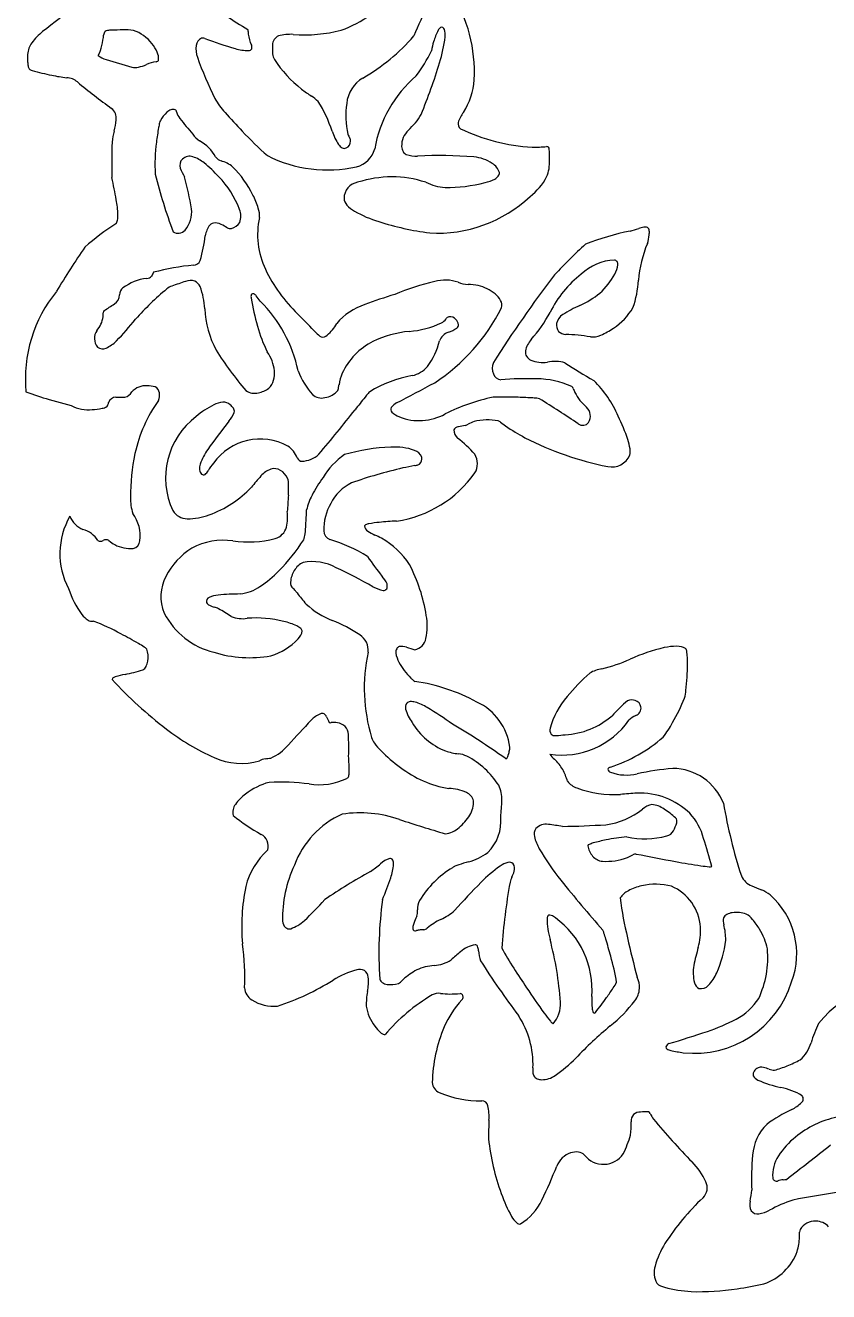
# Model space of a CAD drawing. Extents: x 0 to 13.2, y 0 to 14.7.
# Drawn here: x 0.51 to 5.33, y 0.25 to 7.85 of the extents above; entities that cross this region are included whole.
import ezdxf

# ---------------------------------------------------------------- set-up
doc = ezdxf.new("R2010")
doc.units = 0
doc.layers.add('WHITE', color=7, linetype='CONTINUOUS')

msp = doc.modelspace()

# ---------------------------------------------------------------- linework, layer by layer
at = {"layer": 'WHITE', "linetype": 'CONTINUOUS'}
for p, q in [((1.845688, 7.815747), (1.845889, 7.799125)), ((0.993003, 7.647496), (1.14787, 7.601939)), ((1.718281, 6.637711), (1.693903, 6.652092)), ((2.386761, 5.671573), (2.389756, 5.694046)), ((0.651611, 5.60653), (0.784199, 5.569934)), ((3.358723, 5.469422), (3.389046, 5.447905)), ((2.541938, 4.848525), (2.549581, 4.854944)), ((1.031647, 3.933048), (1.028467, 3.925309)), ((2.859866, 2.520439), (2.85986, 2.543462)), ((2.898899, 2.423127), (2.876179, 2.422525)), ((2.75805, 2.109211), (2.776157, 2.126248)), ((3.674365, 1.859175), (3.668737, 1.862191)), ((3.553192, 1.595139), (3.552392, 1.570218)), ((5.151052, 0.579043), (5.151954, 0.60843))]:
    msp.add_line(p, q, dxfattribs=at)
for centre, radius, start, end in [((2.78592, 9.447174), 1.873951, -129.569663, -120.204292), ((2.296281, 7.570095), 0.905923, -2.825184, 32.017587), ((11.931995, -6.752622), 18.448479, 127.072079, 127.848273), ((2.087084, 8.645546), 0.881446, -69.001014, -55.859637), ((5.25807, 6.789039), 2.617818, 153.011046, 157.558405), ((3.017971, 7.808235), 0.03669, 122.63234, 157.133388), ((3.004466, 7.821532), 0.018688, 19.583239, 109.636274), ((0.862598, 7.510581), 0.393974, 129.403037, 143.105131), ((0.629719, 7.818507), 0.349105, -24.937845, -4.003001), ((1.011578, 7.792619), 0.03364, 137.987394, 177.415263), ((1.005947, 7.789392), 0.032212, 98.694256, 126.950962), ((1.027552, 7.658755), 0.164622, 90.045508, 99.254146), ((1.121434, 4.104304), 3.720261, 90.441975, 91.448059), ((1.105761, 7.378641), 0.446004, 83.374518, 91.673414), ((1.082587, 7.600703), 0.233226, 37.533882, 71.336667), ((1.594561, 7.721363), 0.062537, 119.136804, 170.126274), ((1.566368, 7.724479), 0.051556, 68.861889, 92.507819), ((2.89961, 11.472513), 3.926564, -109.560943, -106.761198), ((1.818959, 7.816283), 0.026734, -1.149335, 25.129157), ((2.031597, 7.816378), 0.186508, -174.692338, -153.875593), ((2.046916, 7.736387), 0.055512, 111.088159, 181.465339), ((2.100095, 7.527742), 0.270517, 86.812839, 105.689037), ((2.183284, 8.689525), 0.894284, -94.370427, -75.780596), ((1.921092, 8.588183), 1.217105, -59.830741, -41.082523), ((3.282931, 7.646039), 0.342851, 161.674223, 171.192268), ((3.387881, 7.625992), 0.448999, 154.046536, 163.45698), ((2.142703, 7.892446), 0.890268, -17.310172, -7.08794), ((2.918665, 7.79564), 0.108292, -6.919718, 17.273592), ((1.188923, 7.656668), 0.666868, 178.191761, 181.998005), ((0.649433, 7.670941), 0.127226, 143.228113, 176.950151), ((1.086177, 7.596148), 0.233226, 23.848692, 38.958827), ((1.217162, 7.651773), 0.090959, -3.332743, 25.162133), ((1.703667, 7.713763), 0.171698, 173.873905, 198.145606), ((1.846837, 7.968071), 0.267419, -107.313229, -89.861808), ((1.846948, 7.725298), 0.024651, -88.759167, -37.910015), ((1.839434, 7.719788), 0.028633, -19.665446, 30.348259), ((2.339806, 7.707674), 0.349451, 175.52035, 184.426115), ((2.06523, 7.686125), 0.074031, -175.802118, -148.326266), ((1.95678, 8.195978), 1.105574, -35.817741, -26.73985), ((0.731023, 7.641417), 0.208716, -177.803373, -171.000215), ((0.581237, 7.616731), 0.05692, -171.957306, -152.618341), ((1.011709, 7.741949), 0.096287, -132.810356, -101.20235), ((1.168593, 7.681187), 0.081912, -104.654811, -77.087991), ((1.139943, 7.832007), 0.235392, -78.493993, -66.127714), ((1.325583, 7.4181), 0.218246, 98.669844, 114.463199), ((1.294342, 7.647408), 0.013657, -96.968535, -3.875217), ((3.735567, 8.442008), 2.330099, -160.397878, -153.802137), ((2.64716, 8.074753), 0.773756, -146.461246, -128.511153), ((-0.180257, 8.581365), 3.31317, -22.422174, -16.731398), ((0.562437, 7.632133), 0.052312, -127.358941, -104.340179), ((0.910038, 8.803419), 1.274051, -106.439378, -100.982459), ((0.859238, 8.428205), 0.896292, -102.364118, -96.575428), ((0.751785, 7.431112), 0.106805, 49.43889, 87.414588), ((2.634847, 7.364158), 0.199831, 120.723196, 174.361147), ((3.329379, 6.988367), 0.735508, 130.339622, 170.450419), ((2.763825, 7.561129), 0.438732, -31.872065, -4.665553), ((3.409253, 10.636821), 4.057185, -129.63428, -125.970092), ((2.81322, 8.322821), 1.071546, -127.199726, -123.339067), ((2.083792, 7.670841), 0.508921, -149.603028, -137.855797), ((2.084466, 7.210178), 0.258524, 45.594782, 57.253893), ((1.593161, 6.974173), 0.792995, 17.875484, 32.040371), ((2.889607, 7.30978), 0.459622, 170.7333, 194.019294), ((0.978869, 7.295411), 0.074741, -8.005081, 50.695482), ((1.491727, 7.183615), 0.199264, 132.334296, 150.422007), ((1.408654, 7.273972), 0.076526, 110.48246, 131.915847), ((1.394261, 7.311763), 0.036088, 69.084384, 110.071676), ((1.404223, 7.334175), 0.01167, -8.523096, 75.500291), ((1.505308, 7.354658), 0.092258, -166.068193, -138.825798), ((3.814469, 9.159427), 2.791578, -139.037217, -135.90629), ((2.708595, 7.398928), 0.191909, -43.198542, -25.064232), ((3.303285, 7.202708), 0.20956, 142.779308, 161.553228), ((0.628595, 7.324063), 0.426081, -14.489157, -5.259995), ((2.789457, 6.974703), 1.504991, 169.91639, 173.272995), ((1.85078, 7.14092), 0.551712, 166.760898, 169.843775), ((1.388081, 7.251611), 0.07598, 156.446805, 168.106488), ((3.476193, 8.859122), 2.571537, -142.507019, -139.783421), ((2.893813, 7.128406), 0.128625, 133.34421, 181.132663), ((-1.123053, 10.965703), 5.426734, -43.620027, -42.958423), ((3.142506, 7.261698), 0.038712, 169.101193, 230.53428), ((3.615729, 8.274321), 1.155274, -115.525884, -93.362887), ((8.041342, 7.010364), 7.014294, 178.845902, 180.58931), ((1.553005, 7.084924), 0.52876, 165.483848, 172.751168), ((2.293783, 7.016028), 1.008032, 172.305384, 183.280427), ((1.696486, 7.345974), 0.235613, -141.323974, -127.249385), ((1.439178, 6.948223), 0.239456, 28.428588, 61.381382), ((3.613154, 8.921243), 2.48145, -136.621697, -131.755427), ((2.75046, 7.363451), 0.428197, -160.083036, -147.97591), ((2.417656, 7.155068), 0.041325, -68.706321, 2.64229), ((2.511319, 7.215688), 0.069809, -165.693209, -145.540869), ((2.427115, 7.158705), 0.031869, -3.115252, 33.272514), ((2.320906, 7.782453), 0.798283, -116.828306, -77.43076), ((2.44107, 7.17201), 0.064395, -146.415491, -119.85612), ((2.42045, 7.139123), 0.025653, -116.478352, -61.569729), ((2.45708, 7.151134), 0.152526, -75.748732, -15.494219), ((2.846166, 7.131412), 0.081143, -176.079261, -153.140431), ((2.811177, 7.116046), 0.043038, -150.343369, -114.747423), ((2.851843, 7.249318), 0.182074, -108.802141, -86.993458), ((2.986598, 4.232123), 2.838136, 85.708917, 92.528447), ((3.558722, 8.024508), 0.903536, -90.682388, -85.143492), ((3.636261, 7.109404), 0.014849, -2.8895, 94.038597), ((2.732207, 7.0622), 0.920059, -1.234709, 2.89422), ((1.483502, 7.012247), 0.048744, 130.178127, 200.899369), ((1.905253, 7.188031), 0.505642, -157.540253, -150.983235), ((1.493492, 7.006688), 0.059574, 70.729179, 134.072896), ((1.447141, 6.860664), 0.21276, 51.006832, 71.92463), ((1.097335, 6.428171), 0.769011, 42.081015, 51.026208), ((1.700193, 7.096842), 0.061175, -145.530396, -106.800706), ((1.637266, 6.865401), 0.1787, 50.05602, 75.333583), ((1.315108, 6.559135), 0.622384, 26.190883, 45.415337), ((3.174708, 6.82049), 0.243025, 56.668157, 84.273353), ((3.262094, 6.941493), 0.094136, 17.166924, 60.641025), ((3.432221, 7.028659), 0.220258, -22.904745, 3.569986), ((-6.014551, 5.448956), 7.197725, 10.86214, 11.941195), ((4.845571, 7.870338), 3.673185, -165.624006, -159.986734), ((-0.409717, 6.424674), 1.943138, 9.659236, 15.463478), ((1.26312, 6.547701), 0.566301, 20.625584, 44.346952), ((2.70654, 6.28116), 0.661294, 72.039782, 108.049901), ((3.221552, 7.119745), 0.215783, -78.082072, -61.742426), ((3.287758, 6.995945), 0.075393, -61.517883, -40.386416), ((3.321981, 6.966411), 0.030191, -39.776964, 5.448618), ((3.323522, 7.105156), 0.351289, -52.77307, -27.502571), ((2.518696, 6.812467), 0.098925, 99.927893, 179.399815), ((3.050168, 7.199572), 0.321308, -115.77433, -94.275311), ((3.038109, 7.773969), 0.89489, -90.761561, -75.239115), ((0.441997, 6.693263), 0.622394, 2.090289, 10.374285), ((1.434995, 6.609714), 0.492539, 17.037612, 27.06663), ((2.486801, 6.819369), 0.06728, -174.998173, -137.217449), ((2.584189, 6.908431), 0.199251, -137.442253, -120.591832), ((2.979977, 7.416033), 0.811175, -93.276718, -46.724539), ((0.904367, 6.712003), 0.159658, -10.904113, 1.421856), ((1.339453, 6.732672), 0.167395, -40.772472, 6.18603), ((1.693764, 6.706139), 0.107503, -19.982586, 22.446839), ((2.388368, 6.596642), 0.486847, 167.880145, 205.38747), ((1.779811, 6.711311), 0.133145, -5.366205, 18.712714), ((2.842499, 7.372346), 0.730184, -119.513785, -107.094993), ((1.858997, 5.403821), 1.494545, 122.745961, 131.616622), ((1.022008, 6.688398), 0.039687, -43.961702, -9.568912), ((1.424408, 6.6596), 0.055338, -123.088809, -40.919807), ((1.722, 6.569863), 0.135383, 142.039708, 171.69199), ((1.646256, 6.622419), 0.04364, 89.942592, 135.257131), ((1.640798, 6.559211), 0.10699, 60.241338, 87.0528), ((1.739255, 6.67203), 0.04022, -121.430557, -81.40228), ((1.716692, 6.721964), 0.094144, -72.330114, -33.939993), ((3.168972, 8.379866), 1.78923, -107.603555, -97.558754), ((4.465023, 5.016001), 1.634845, 101.618033, 111.413767), ((3.813918, 7.735365), 1.163424, -73.939214, -71.277235), ((4.245851, 6.448065), 0.194446, 98.472713, 107.504656), ((4.224438, 6.600644), 0.040398, 68.04799, 100.319045), ((4.2267, 6.61767), 0.024141, 3.04711, 57.866727), ((4.144701, 6.61044), 0.106446, -8.555102, 4.587372), ((0.649097, 6.706455), 0.946206, -16.282544, -7.104728), ((5.917591, 4.280399), 3.049093, 132.233306, 137.125118), ((4.915478, 6.26158), 0.732455, 157.405263, 175.278455), ((4.06218, 6.606695), 0.188172, -19.786171, -3.683706), ((4.311936, 4.120337), 4.199475, 145.131573, 149.438173), ((1.626615, 5.095623), 1.321064, 94.762094, 105.292105), ((1.514538, 6.458109), 0.046045, -87.007287, -21.594624), ((2.803535, 6.801079), 0.949594, -154.208464, -134.197356), ((4.055518, 6.133273), 0.310559, 92.546672, 133.332952), ((4.038562, 6.419715), 0.024019, -10.630528, 82.446016), ((3.905051, 6.436872), 0.158594, -29.492798, -7.823503), ((1.273427, 6.037093), 0.298872, 97.242218, 126.903334), ((1.23563, 6.373635), 0.040054, -89.827328, -40.613777), ((1.456503, 6.258411), 0.210299, 147.980441, 154.917528), ((2.17798, 4.075811), 2.348537, 107.555787, 109.663158), ((1.499405, 6.238296), 0.082263, 72.502491, 111.257034), ((1.496159, 6.256035), 0.066854, 24.655315, 65.258752), ((3.389568, 4.581823), 1.784349, 103.800678, 111.901516), ((3.026316, 6.089141), 0.233991, 70.618953, 105.465464), ((3.167182, 6.464476), 0.167028, -112.239156, -91.077875), ((9.251146, 2.0853), 7.016665, 142.518263, 147.769396), ((4.264657, 5.825275), 0.680691, 128.340538, 153.44466), ((3.670172, 6.556511), 0.422093, -47.61514, -27.931792), ((3.620466, 6.348997), 0.565693, -19.838209, -2.748509), ((1.340615, 5.729842), 0.831975, 140.803574, 185.319255), ((1.01113, 6.234153), 0.062271, -59.538741, 0.693524), ((1.124977, 6.23487), 0.05158, 126.959269, 179.958781), ((2.541091, 4.865389), 1.837453, 130.135154, 138.282915), ((1.419291, 6.193945), 0.098642, 108.666028, 129.398784), ((1.11977, 6.120351), 0.46675, 3.77696, 20.514953), ((1.909798, 6.224196), 0.047895, 165.463754, 192.490107), ((1.874284, 6.225963), 0.014927, 70.741202, 136.610126), ((1.86239, 6.203926), 0.03985, 37.948739, 65.038915), ((3.834839, 2.682369), 3.724535, 107.35272, 110.277098), ((3.157395, 5.954215), 0.343327, 78.698631, 88.89099), ((3.152004, 6.022199), 0.27834, 51.39877, 74.865121), ((3.241603, 6.134062), 0.135018, 29.62412, 51.496916), ((3.593827, 6.698538), 0.579801, -65.454583, -51.506785), ((-8.603987, 20.761741), 17.483472, -56.75255, -56.512137), ((3.236872, 6.440841), 1.392464, -170.617606, -163.569903), ((0.626934, 5.278776), 1.583299, 35.434876, 36.855312), ((1.337749, 5.611014), 0.823749, 11.688032, 45.319936), ((2.655394, 5.829343), 0.364177, 107.800892, 140.06031), ((2.315497, 6.688612), 1.176445, -56.575436, -26.844887), ((3.305509, 6.171026), 0.061196, -12.907168, 29.115156), ((4.213545, 5.341479), 0.912064, 114.54377, 121.908302), ((3.83174, 6.347458), 0.373109, -56.820991, -30.690932), ((0.812787, 6.12677), 0.164127, -40.861596, -8.213185), ((0.656774, 6.125443), 0.319225, -3.973168, 0.196244), ((0.993607, 6.127378), 0.01763, 133.678182, 182.737604), ((-0.065659, 7.063681), 1.573984, -44.625099, -38.30141), ((2.147111, 6.170061), 0.561926, -178.065997, -151.564266), ((-7.842637, -3.731032), 14.026122, 44.049795, 44.616197), ((2.958518, 6.144431), 0.091055, -59.706948, -36.472513), ((3.052934, 6.078506), 0.024257, 100.174748, 150.895801), ((3.057161, 6.060825), 0.04242, 37.749349, 101.576616), ((3.043885, 6.04439), 0.063166, 10.073774, 42.168581), ((2.888874, 6.542306), 0.870906, -41.36877, -28.28754), ((3.771548, 6.04911), 0.077746, 121.036408, 169.509713), ((1.005369, 5.974725), 0.081738, 146.874392, 183.584954), ((2.634185, 6.235842), 0.756856, -165.550705, -152.986426), ((2.687581, 6.457895), 0.626516, -135.798217, -132.229895), ((2.155492, 6.181833), 0.250576, -49.226063, -28.274015), ((2.878866, 5.352973), 0.66568, 95.880907, 115.401167), ((2.760918, 6.60141), 0.588367, -85.150272, -65.549394), ((3.077206, 5.923204), 0.092256, 109.559999, 157.60066), ((2.941685, 6.280759), 0.290147, -68.861354, -57.754219), ((3.081773, 6.054716), 0.024316, -52.742626, 1.704147), ((3.758458, 6.052942), 0.064193, 170.745596, 216.809326), ((3.754878, 6.069915), 0.073207, -130.779294, -94.445829), ((3.800913, 6.368255), 0.407641, -67.134512, -54.793895), ((0.99006, 5.966196), 0.066357, 177.047185, 222.839441), ((0.899545, 6.112351), 0.218757, -64.560186, -44.872106), ((2.311505, 6.040731), 0.06489, -133.917435, -115.657571), ((2.291335, 6.02326), 0.041779, -100.937274, -48.283532), ((2.782261, 5.585237), 0.414615, 117.110096, 154.421627), ((2.578793, 6.056463), 0.424607, -36.430212, -13.358747), ((3.674651, 5.855974), 0.172448, 140.043423, 165.819933), ((3.710313, 4.863937), 1.133659, 80.509183, 88.034066), ((3.908556, 6.10317), 0.121619, -95.338224, -65.334754), ((0.972301, 5.958181), 0.048286, -129.785067, -63.938167), ((3.367941, 6.978758), 2.024709, -147.888531, -139.348173), ((1.752276, 5.749234), 0.252018, 6.656749, 34.527062), ((3.562398, 5.893489), 0.055144, 175.080332, 245.724964), ((1.881426, 5.760283), 0.122522, -44.681189, 8.526064), ((2.593321, 5.954299), 0.482321, -158.546385, -138.776841), ((2.789152, 5.920075), 0.175022, -76.900444, -41.407317), ((3.389078, 5.794025), 0.080656, 155.489637, 204.27929), ((3.608506, 5.995922), 0.167475, -114.247289, -79.306356), ((3.707923, 5.282383), 0.55321, 91.499359, 97.096112), ((3.695748, 5.710173), 0.125251, 67.170673, 91.052286), ((6.937981, 10.909133), 6.003457, -122.138416, -120.200536), ((2.676373, 5.655956), 0.289136, 158.005053, 172.430194), ((2.950988, 5.047529), 0.712628, 99.871231, 121.954691), ((-7.032639, 24.409013), 21.206095, -62.573558, -61.875972), ((3.364494, 5.776492), 0.051375, -162.285182, -94.521148), ((3.525089, 3.442871), 2.288337, 88.751481, 94.125963), ((3.569211, 5.199118), 0.531578, 65.955189, 89.381466), ((3.436085, 5.23428), 0.684651, 23.387254, 45.251806), ((1.335141, 7.902952), 2.395989, -110.087605, -106.575633), ((1.09382, 5.678919), 0.059442, -78.061567, -26.633755), ((1.229828, 5.57719), 0.111828, 85.084215, 137.823739), ((1.242109, 5.51855), 0.170077, 74.611416, 90.908884), ((1.264462, 5.639862), 0.048368, 6.734408, 61.902762), ((1.22762, 5.632093), 0.085933, -21.282118, 8.999268), ((1.883308, 5.734078), 0.090423, -124.701457, -75.035889), ((1.878674, 5.793479), 0.1494, -79.205076, -53.020229), ((2.286052, 5.69852), 0.083268, -131.807278, -76.559958), ((2.281331, 5.754418), 0.138986, -80.024889, -42.84466), ((2.358147, 5.673854), 0.028705, -29.073022, -4.557072), ((3.138666, 5.148021), 0.758002, 139.292475, 141.412564), ((2.619081, 5.597219), 0.071184, 129.469935, 140.614179), ((3.773985, 5.666816), 0.021327, 15.947135, 56.348906), ((4.113254, 5.786748), 0.338559, -160.309691, -155.831541), ((4.054855, 5.777036), 0.281704, -152.769317, -129.815172), ((0.886718, 5.76477), 0.220161, -117.752546, -84.159267), ((0.888959, 5.934739), 0.38951, -87.032739, -78.13255), ((0.951588, 5.651106), 0.099104, -79.844776, -62.927002), ((0.957762, 5.595167), 0.05059, -39.686772, -7.263152), ((1.051559, 5.574102), 0.046014, 90.557298, 161.410289), ((1.067793, 6.538137), 0.918174, -91.041004, -87.607825), ((2.01008, 5.097888), 0.863928, 144.391639, 167.739205), ((1.870478, 5.114734), 0.51492, 116.80736, 130.870418), ((1.706688, 5.436585), 0.153795, 95.370939, 116.421847), ((1.697169, 5.529782), 0.060121, 48.587991, 94.652491), ((1.662977, 5.485136), 0.116286, 36.738452, 50.504761), ((1.733756, 5.536833), 0.028657, -16.032626, 38.556295), ((13.787921, -3.315717), 14.360996, 141.517437, 141.904275), ((2.72246, 5.546393), 0.022264, 149.603848, 224.874024), ((2.785224, 5.498942), 0.100827, 119.817277, 144.385177), ((3.587567, 4.38917), 1.262001, 102.540003, 116.401009), ((3.353159, 2.397265), 3.224044, 88.219324, 90.703755), ((3.374232, 2.379367), 3.24135, 86.989962, 88.601482), ((3.504616, 4.877646), 0.739672, 84.419413, 86.913835), ((3.571551, 5.539967), 0.074014, 73.514853, 86.130063), ((-0.88482, -1.552566), 8.447643, 56.115333, 57.993562), ((3.82398, 5.507375), 0.073406, -32.030449, 46.536315), ((1.811219, 5.135699), 0.46134, 127.006005, 205.207293), ((4.256262, 3.453338), 3.236818, 141.328695, 145.083387), ((1.601058, 5.589791), 0.171413, -41.65175, -20.801161), ((-5.023638, 11.436211), 9.544947, -40.175037, -38.114851), ((2.801267, 5.629781), 0.13699, -133.665378, -111.248638), ((2.870552, 5.801707), 0.322346, -111.651375, -61.083565), ((3.259793, 5.286845), 0.196156, 107.907538, 118.893694), ((3.281459, 5.168331), 0.315987, 78.501046, 105.037081), ((3.318322, 5.418188), 0.065247, 51.742184, 66.392551), ((3.098773, 5.029539), 1.076877, 18.189753, 26.262963), ((3.14438, 5.423644), 0.065238, 178.909753, 228.727501), ((3.094929, 5.421084), 0.016228, 116.178602, 166.452775), ((3.125776, 5.366194), 0.079171, 104.142035, 118.688318), ((3.176335, 5.165614), 0.286026, 95.924421, 104.145977), ((3.12095, 5.529472), 0.083467, -71.950081, -58.136206), ((4.054102, 6.405021), 1.165491, -124.793637, -118.136113), ((3.852469, 5.500811), 0.048947, -124.230292, -82.75015), ((3.855383, 5.489377), 0.037265, -84.976423, -34.177847), ((1.9181, 5.025806), 0.34346, 61.252212, 144.733425), ((1.993331, 5.197413), 0.157697, 21.730454, 55.218221), ((2.724551, 4.966526), 0.354809, 70.537125, 93.923076), ((2.678024, 4.82456), 0.694088, 40.719543, 52.418016), ((4.371194, 7.068382), 1.900283, -117.135106, -101.230581), ((3.772313, 5.2532), 0.367182, 8.924505, 17.841941), ((2.463651, 5.016129), 1.324617, 168.44977, 179.871639), ((1.915396, 5.089566), 0.380795, 145.355712, 160.092446), ((2.166771, 5.26413), 0.028209, -162.820049, -89.081684), ((2.162207, 5.391881), 0.156037, -88.157552, -46.589334), ((2.686215, 4.89808), 0.460384, 124.831597, 148.439205), ((2.751501, 4.117792), 1.203801, 92.438821, 105.823256), ((2.821279, 5.235231), 0.06925, 20.854709, 71.918607), ((2.843049, 5.251344), 0.043784, -47.337467, 11.246342), ((3.114877, 5.221154), 0.105431, -31.707121, 32.211024), ((4.02644, 5.317757), 0.11607, -102.610562, -22.624451), ((4.051785, 5.294913), 0.08465, -14.928537, 10.378413), ((1.64337, 5.190876), 0.090566, 161.756846, 184.074134), ((1.592277, 5.188101), 0.039415, -174.673252, -132.12319), ((1.550649, 5.206617), 0.061002, -54.061801, -27.696595), ((1.830827, 5.05023), 0.259892, 138.005217, 150.485455), ((2.028972, 5.054708), 0.14222, 109.884406, 139.27015), ((2.001655, 5.121905), 0.069796, 57.298046, 107.557569), ((1.978359, 5.082776), 0.115319, 26.952811, 58.061795), ((3.396715, 2.472466), 2.793351, 102.901568, 109.501501), ((3.565646, 1.523638), 3.75624, 101.074126, 102.181828), ((2.798198, 5.441551), 0.23613, -78.777711, -74.034114), ((2.856574, 5.240384), 0.026677, -75.732661, -52.75467), ((1.577118, 5.170259), 0.01603, -134.708321, -54.38807), ((7.528704, 0.393044), 7.351803, 139.706235, 140.392522), ((1.964403, 5.096206), 0.123039, -1.032603, 18.400839), ((1.272812, 5.08135), 0.814709, -3.501534, 0.888825), ((3.110518, 4.565276), 0.998013, 144.90649, 152.150388), ((2.582096, 4.863844), 0.268941, 115.998519, 153.836331), ((2.631646, 5.57043), 0.701439, -81.486, -35.235567), ((1.442148, 5.014021), 0.303154, 179.040617, 197.7293), ((1.389003, 5.529484), 0.654431, -70.183461, -43.379867), ((7.823382, 4.621385), 5.752027, 175.910476, 176.891717), ((2.495133, 4.88262), 0.305733, 150.859053, 168.525645), ((-21.923962, 6.070774), 24.145804, -2.883971, -2.676033), ((2.607771, 4.825734), 0.309637, 149.597991, 181.429341), ((1.166639, 4.680889), 0.450781, 150.089455, 207.604019), ((0.91086, 4.961294), 0.145974, -157.600822, -112.809755), ((0.975409, 4.789681), 0.221603, -8.269777, 36.567035), ((1.480597, 4.993459), 0.102342, -147.99414, -90.673214), ((1.487561, 5.236119), 0.345092, -91.356084, -69.065789), ((1.748611, 4.901645), 0.332713, -10.516184, 5.455807), ((2.695699, 4.17322), 0.698727, 95.277054, 100.397848), ((2.875646, 2.287542), 2.592969, 93.098382, 95.40423), ((0.808456, 4.670575), 0.162743, 33.440402, 73.649455), ((1.976541, 4.870426), 0.10349, -73.20175, -16.565154), ((2.061001, 4.809587), 0.125841, -21.231476, -4.72055), ((1.249165, 4.907896), 0.943528, -6.613373, -3.158263), ((2.357972, 4.82102), 0.059816, -177.116652, -113.07578), ((2.584541, 4.852797), 0.042817, -174.273788, -121.363161), ((2.592549, 4.738404), 0.124209, 100.651237, 110.238627), ((2.7041, 5.026451), 0.253593, -124.009686, -112.851769), ((2.426693, 4.365272), 0.463423, 61.87352, 67.28843), ((0.95914, 4.780319), 0.024979, -126.569331, -51.582022), ((0.991329, 4.729506), 0.03541, 57.699788, 118.079959), ((1.146041, 4.918195), 0.208909, -130.541135, -118.853881), ((1.140741, 4.917208), 0.205529, -117.692722, -86.070797), ((1.146425, 4.759747), 0.048322, -79.989854, -2.301221), ((1.750442, 4.337849), 0.448815, 122.935361, 152.633211), ((1.696126, 4.354078), 0.407326, 82.000568, 117.757023), ((1.843406, 5.424802), 0.673484, -97.730719, -75.990104), ((1.231018, 5.371968), 1.125589, -44.835239, -32.691798), ((2.083557, 3.907112), 0.894794, 57.728808, 73.711289), ((2.369121, 4.313572), 0.536808, 34.219886, 59.054481), ((3.957678, 5.595664), 1.678814, -146.279663, -141.248366), ((1.519615, 5.077009), 0.71299, -56.239353, -44.37836), ((2.251846, 4.498573), 0.153334, 147.982776, 175.37418), ((2.222992, 4.522913), 0.116087, 114.90018, 150.619017), ((2.229453, 4.328551), 0.304725, 61.760261, 100.463094), ((0.743601, 1.207573), 3.761021, 60.544181, 64.316309), ((1.923396, 4.153958), 1.002186, 8.972157, 27.418907), ((1.580188, 4.423033), 0.258471, 152.05391, 202.446012), ((2.142021, 4.50561), 0.043338, 172.936643, 230.92728), ((2.515478, 4.422696), 0.180524, 25.703665, 42.569267), ((2.630588, 4.488693), 0.049115, -23.324654, 14.503079), ((1.330253, 4.663363), 0.594707, -161.231226, -144.221502), ((1.621024, 4.394227), 0.025938, 112.052894, 195.195152), ((1.680152, 4.265023), 0.168008, 95.111176, 114.198691), ((1.82612, 2.6205), 1.818996, 90.882264, 95.075869), ((1.763786, 4.705717), 0.268639, -82.659021, -55.526968), ((2.087974, 4.432591), 0.04759, 39.134169, 55.827412), ((1.797018, 4.19217), 0.425025, 36.599903, 39.518873), ((3.02623, 5.112508), 1.110553, -143.091615, -138.638964), ((2.689959, 4.661049), 0.203198, -118.470909, -99.982922), ((2.658215, 4.482713), 0.022062, -99.080048, -37.62032), ((1.62603, 4.40229), 0.033513, -153.67534, -112.003608), ((1.715376, 4.588812), 0.240272, -115.094372, -107.396486), ((1.582836, 4.158673), 0.209829, 66.073192, 73.183997), ((-6.22808, -8.761502), 15.305911, 58.613808, 58.943694), ((2.532352, 4.743688), 0.498617, -132.93775, -111.551277), ((0.959032, 4.401719), 0.140652, -142.27875, -121.992083), ((0.910003, 4.323589), 0.048413, -121.767595, -82.132931), ((0.519725, 3.196793), 1.149533, 60.727572, 69.801459), ((1.749806, 4.535619), 0.459908, -152.652603, -103.817037), ((1.811887, 4.467189), 0.176288, -112.896979, -80.894424), ((1.893563, 3.636244), 0.659076, 75.553127, 94.680244), ((1.95926, 3.862307), 0.423833, 65.231947, 76.529331), ((1.982076, 3.37046), 0.98077, 57.131764, 68.017972), ((2.548076, 4.247429), 0.370607, -11.648596, 9.759687), ((-0.303807, 1.542676), 2.996468, 60.164979, 62.456963), ((2.087082, 4.142559), 0.115818, 51.018441, 64.565561), ((2.08859, 4.227832), 0.080779, -46.551852, -6.417808), ((2.145776, 4.213642), 0.023656, 12.600315, 53.222405), ((2.453425, 4.100311), 0.111948, -5.573728, 57.028898), ((0.803151, 3.474092), 0.770323, 57.055022, 60.117024), ((1.191956, 4.068396), 0.060221, 41.891259, 59.98742), ((1.099897, 4.060835), 0.144985, -9.705375, 19.238292), ((1.859925, 4.444079), 0.395404, -72.139501, -44.04458), ((2.78433, 4.08623), 0.054518, 153.130542, 182.102718), ((2.758818, 4.097526), 0.026695, 107.507234, 150.008724), ((2.766741, 4.04007), 0.084435, 70.32591, 100.891153), ((2.92607, 4.466441), 0.370744, -110.675898, -102.618757), ((2.826876, 4.188326), 0.08563, -77.728186, -10.582002), ((4.596752, 3.020109), 1.126413, 103.166375, 114.134627), ((4.414664, 3.774288), 0.350627, 89.799435, 102.265208), ((4.416563, 4.009116), 0.115799, 63.258823, 90.332186), ((4.440263, 4.090107), 0.036189, 3.032799, 38.288197), ((1.13501, 4.053544), 0.109153, -26.905354, -9.040134), ((1.854746, 4.786221), 0.729533, -107.121671, -80.0185), ((3.551809, 3.873098), 1.010398, 167.636455, 197.009258), ((2.965501, 4.136011), 0.241275, -167.606836, -139.67786), ((3.726268, 4.956438), 0.996584, -76.028447, -65.712325), ((3.533839, 4.01056), 0.946076, -4.281802, 4.939558), ((1.23242, 3.369455), 0.600386, 102.109745, 107.858538), ((0.923648, 4.914561), 0.975367, -79.196734, -72.724696), ((1.185618, 4.027493), 0.052235, -58.003055, -26.544064), ((3.190588, 4.288649), 0.512491, -142.952698, -136.236623), ((4.616973, 3.132194), 1.102454, 131.012261, 141.206496), ((3.999335, 3.775957), 0.215833, 98.647414, 119.357961), ((2.878427, 5.629341), 2.515169, -137.351258, -127.287288), ((1.071031, 3.871215), 0.07331, 108.062257, 122.494657), ((2.966145, 4.074087), 0.20199, -136.155548, -130.247806), ((2.855626, 3.94164), 0.029518, -132.613512, -110.92316), ((2.679283, 2.793147), 1.133117, 61.669639, 81.586082), ((3.011712, 4.024005), 1.467972, -6.385061, -3.283509), ((4.127249, 3.50207), 0.489378, 139.035974, 164.499717), ((4.145458, 3.743282), 0.060148, 69.724004, 114.011243), ((3.345546, 4.267557), 1.205159, -29.882314, -22.069853), ((4.197103, 3.885627), 0.274604, -14.960952, -5.197291), ((2.826725, 3.759185), 0.039143, 141.689569, 196.289699), ((3.028772, 3.814218), 0.248546, -164.597811, -143.816797), ((2.820332, 3.757369), 0.035662, 94.822542, 132.999531), ((2.823471, 3.708348), 0.084779, 74.410482, 94.151385), ((2.74902, 3.474377), 0.33027, 59.015457, 72.877834), ((1.685197, 1.724172), 2.37842, 54.407015, 58.75034), ((3.069534, 3.475762), 0.347618, 7.197112, 64.897175), ((4.812513, 2.983227), 1.068848, 130.314749, 137.288815), ((4.154701, 3.75505), 0.046136, 8.127208, 75.436117), ((4.154888, 3.75385), 0.046136, -71.386644, 9.635134), ((7.408684, -1.237972), 7.147908, 136.512811, 138.123919), ((2.350378, 3.557788), 0.177565, 114.0632, 135.987615), ((2.288332, 3.693956), 0.027956, 18.261948, 111.742715), ((2.931917, 3.972113), 0.673282, -156.414018, -153.216823), ((2.338273, 3.67696), 0.011079, -131.95764, -66.524507), ((2.35731, 3.5417), 0.12595, 79.467698, 96.667544), ((2.372717, 3.592364), 0.07356, 2.616299, 84.057632), ((3.177782, 3.875204), 0.406671, -149.284121, -111.556966), ((1.079307, 0.245748), 3.950433, 54.284764, 59.74899), ((3.724406, 3.967278), 0.495271, -98.262867, -35.243499), ((3.722826, 4.056122), 0.46221, -87.143417, -48.822394), ((4.237334, 3.570618), 0.155078, 115.89261, 134.366229), ((3.843805, 3.96001), 0.620191, -37.812391, -28.180664), ((2.171654, 4.677933), 1.330124, -127.892958, -113.475898), ((0.807762, 3.511709), 1.64059, -1.601114, 2.935317), ((2.681771, 3.603261), 0.099546, -165.019557, -142.974721), ((3.700623, 3.622716), 0.046081, 167.292388, 211.65264), ((3.680548, 3.615215), 0.025397, -138.942915, -103.073995), ((3.689991, 3.659065), 0.07025, -102.486203, -86.659774), ((3.56921, 4.997489), 1.414079, -84.933736, -82.823707), ((3.745637, 4.247165), 0.889548, -72.193988, -48.611754), ((1.876185, 3.705346), 0.271589, -67.437335, -39.276789), ((2.910449, 3.766183), 0.380298, -144.124462, -135.387652), ((3.29331, 4.150817), 0.922992, -135.081874, -125.386913), ((3.161341, 3.907225), 0.431261, -107.959949, -97.459852), ((3.594343, 3.435523), 0.193609, 161.514156, 168.444076), ((3.337533, 3.520469), 0.076889, -17.841998, -0.861517), ((1.80304, 3.803532), 0.381394, -115.01241, -73.288449), ((2.002386, 3.24394), 0.214001, 105.004536, 114.773985), ((1.922927, 3.801851), 0.352029, -86.081655, -80.604992), ((-1.221055, 3.278858), 3.673529, 1.410058, 2.918062), ((3.089138, 3.317977), 0.162449, 65.14461, 84.272728), ((2.916323, 3.012185), 0.513334, 32.865686, 61.987203), ((3.391072, 3.459054), 0.008139, -134.168181, -25.9483), ((3.34933, 3.482291), 0.055902, -28.644885, -8.211308), ((3.748451, 3.541798), 0.115095, -145.825953, -125.414401), ((3.510282, 3.260685), 0.253946, 29.34212, 47.527977), ((2.427211, 3.351776), 0.021873, -62.014747, -17.885305), ((2.368341, 3.368371), 0.083026, -16.306851, 0.610242), ((3.152916, 3.904017), 0.641116, -127.93147, -99.42019), ((3.418641, 3.21729), 0.355166, 16.019845, 28.200078), ((4.0214, 3.380161), 0.020414, 100.565172, 160.758711), ((4.027635, 3.393867), 0.026446, -164.698206, -110.859921), ((4.11304, 3.626854), 0.274591, -110.201342, -76.223356), ((4.535774, 1.685875), 1.711997, 94.831429, 102.047876), ((4.389401, 3.062655), 0.329141, 21.380144, 89.62041), ((2.064997, 2.940783), 0.379355, 104.49583, 128.31197), ((2.045719, 2.16341), 1.147151, 81.73567, 93.782574), ((2.269027, 3.684685), 0.390432, -98.604862, -64.440985), ((3.043831, 3.012179), 0.259401, 64.926272, 89.082956), ((3.168987, 3.205461), 0.19784, -1.387999, 25.539718), ((3.854876, 3.389679), 0.120541, -141.902849, -108.303139), ((4.040102, 3.871104), 0.636257, -110.524901, -86.609435), ((1.99218, 3.018121), 0.273684, 126.387556, 144.767816), ((3.125078, 3.178433), 0.074449, 15.633443, 67.339531), ((3.054949, 3.189267), 0.142123, -32.735986, 3.723014), ((1.947231, 3.253495), 1.42052, -6.161234, -2.131212), ((4.447652, -0.530227), 3.784311, 94.101928, 95.609684), ((4.18989, 2.804439), 0.440141, 46.321052, 91.683973), ((1.833061, 3.128118), 0.08028, 143.378684, 192.853367), ((2.628609, 2.625063), 0.539203, 114.056638, 159.806887), ((2.515726, 2.402242), 0.723138, 70.80113, 98.502453), ((3.928653, 3.503715), 0.45367, -82.177144, -51.589502), ((4.289134, 3.054372), 0.122434, 100.805397, 129.951561), ((4.260904, 3.048829), 0.125917, 51.485608, 87.598138), ((4.120986, 2.785197), 0.422877, 47.155171, 58.916094), ((4.24263, 2.88777), 0.344, 14.039909, 43.086824), ((7.647027, 3.678489), 2.992501, -170.462354, -161.854435), ((2.450454, 3.956666), 1.095605, -129.416778, -118.774295), ((7.436453, 17.545785), 15.199981, -107.944013, -106.866654), ((2.92518, 3.262395), 0.290955, -50.626042, -31.030055), ((3.09888, 3.074809), 0.261982, -45.736315, 5.745194), ((3.631647, 2.97055), 0.086519, 80.84221, 135.357216), ((3.414513, 1.124055), 1.945661, 80.659458, 83.184312), ((3.643451, 8.500779), 5.457551, -89.088198, -86.35509), ((4.075811, 3.165979), 0.353927, -24.899779, -16.513177), ((4.383447, 3.074048), 0.032857, -15.296145, 40.184291), ((1.885006, 2.924855), 0.080992, -15.905827, 61.965083), ((3.01456, 3.136597), 0.137428, -85.120475, -46.155966), ((3.614523, 2.998854), 0.055047, 143.825047, 196.255943), ((3.846584, 3.053685), 0.293438, -166.150713, -150.676815), ((4.1854, 2.058023), 0.925104, 94.31886, 102.087025), ((4.222287, 3.4716), 0.502526, -102.241651, -74.533214), ((4.337212, 3.055853), 0.071187, -74.445924, -33.112292), ((0.42849, 1.631848), 4.358749, 15.603886, 17.895651), ((2.252774, 2.578911), 0.434558, 131.840524, 166.094137), ((4.879093, 3.652813), 1.487161, -150.033134, -141.215267), ((4.002462, 2.948184), 0.122846, -170.305861, -138.078999), ((3.89371, 2.922861), 0.013182, 106.237018, 159.40203), ((3.963283, 2.772831), 0.17842, 105.816227, 114.24247), ((4.16805, 2.040131), 0.939194, 100.823396, 105.652486), ((2.209745, 3.32684), 0.664397, -56.323709, -49.748394), ((2.734117, 2.716629), 0.140269, 106.77378, 132.671645), ((2.69622, 2.832138), 0.018969, 32.73842, 97.830863), ((2.381762, 2.846577), 0.3367, -19.120869, -5.057582), ((2.6675, 2.820445), 0.049778, -4.089928, 26.167618), ((3.176859, 2.601353), 0.223415, 108.040979, 114.152852), ((4.112862, -0.397702), 3.365124, 106.331308, 107.380111), ((3.091956, 3.133413), 0.310868, -76.103077, -52.376086), ((3.446482, 2.675214), 0.15842, 106.009354, 124.571317), ((3.412246, 2.797865), 0.031098, 45.839831, 107.701809), ((3.395293, 2.79154), 0.048076, -20.632745, 36.55615), ((3.977883, 2.921377), 0.08672, -140.408709, -95.363399), ((3.993514, 3.190585), 0.356339, -93.819373, -69.367251), ((3.965078, 3.202638), 0.378301, -65.978021, -60.518743), ((4.168946, 2.845787), 0.032728, 85.311276, 122.722885), ((6.541674, 14.612929), 11.971474, -101.41857, -100.264872), ((5.248512, 7.411011), 4.654399, -100.399165, -98.498387), ((2.818416, 2.485437), 0.76834, 154.914668, 180.735984), ((4.752296, -1.057781), 4.405562, 119.570846, 123.762871), ((0.275791, 3.572409), 2.564242, -22.145804, -19.030412), ((3.363749, 2.303875), 0.572697, 120.748155, 148.987459), ((3.108008, 2.753386), 0.056523, 113.528989, 130.969176), ((3.851955, 2.103766), 0.859094, 125.212717, 135.24862), ((3.608619, 2.655898), 0.200201, 155.050018, 164.751225), ((3.159569, 2.862983), 0.294301, -24.626346, -17.476732), ((4.666393, 3.518582), 0.718683, -98.458683, -94.536872), ((4.61406, 2.835226), 0.033382, -97.774878, -67.946264), ((4.904024, 2.790906), 0.110023, -156.212079, -110.63828), ((2.988967, 2.442734), 1.182748, 168.262062, 185.024584), ((5.765122, 0.19161), 3.564, 135.071431, 138.802547), ((7.279061, 2.019957), 3.924478, 169.894474, 175.706022), ((12.085795, 9.483175), 10.75698, -141.052574, -138.965805), ((4.273642, 2.372927), 0.321352, 102.344653, 117.511401), ((4.290119, 2.334253), 0.362739, 75.107324, 103.581145), ((4.271713, 2.421308), 0.286171, 3.481237, 67.039857), ((6.006928, 5.287249), 2.838984, -113.712336, -112.441574), ((4.83933, 2.457063), 0.222593, 52.270984, 67.873502), ((1.103647, 3.648545), 1.590607, -47.315554, -41.012087), ((5.011284, 2.284051), 2.382246, 172.238332, 183.779716), ((2.965477, 2.547884), 0.105709, 151.11754, 182.397834), ((4.180734, 2.546357), 0.124638, 116.458741, 146.785942), ((6.000684, 2.843671), 1.937809, -173.212027, -166.007508), ((4.661807, 2.278836), 0.473226, -20.769122, 48.473262), ((2.821995, 2.519438), 0.037885, -22.848439, 1.51427), ((2.824502, 2.853348), 0.407198, -64.36686, -50.518458), ((3.662534, 2.491323), 0.025062, 128.750557, 179.718246), ((3.654061, 2.492358), 0.019866, 64.184061, 111.293275), ((3.618754, 2.412299), 0.107355, 50.197487, 65.829022), ((4.73755, 2.474568), 0.046155, 118.029382, 153.161074), ((4.763562, 2.426349), 0.100943, 98.444764, 118.200385), ((4.774009, 2.351038), 0.176973, 70.763432, 98.209644), ((4.779862, 2.417576), 0.113413, 37.298276, 62.450992), ((2.116309, 2.483466), 0.066639, -173.192493, -135.540994), ((2.091431, 2.466722), 0.037556, -127.161002, -76.459995), ((2.031658, 2.637162), 0.218015, -71.669284, -46.396136), ((2.850428, 2.433544), 0.019165, 166.786527, 213.768359), ((2.95841, 2.418194), 0.128167, 160.099505, 171.144357), ((3.11894, 2.362963), 0.297923, 151.58587, 160.62065), ((2.89282, 2.458462), 0.035855, -80.238733, -44.908387), ((3.171043, 2.130987), 0.393986, 115.623965, 129.9204), ((4.178556, 2.504316), 0.541237, -178.637488, -165.15361), ((3.375433, 2.063599), 0.532244, -4.433635, 54.106642), ((4.189129, 2.417426), 0.36884, -15.661426, 3.304206), ((4.774708, 2.475977), 0.080715, 166.070905, 195.814996), ((4.400995, 2.368746), 0.308079, -1.49972, 16.061091), ((4.511549, 2.192092), 0.463793, 30.427934, 39.372029), ((2.848666, 2.439302), 0.021681, -130.808843, -74.497829), ((2.924169, 2.109934), 0.316253, 98.728127, 102.733611), ((1.722906, 1.850551), 1.999949, 3.967059, 14.924656), ((3.879117, 2.373213), 0.104165, 17.174068, 27.379579), ((2.959555, 2.060281), 1.075478, 16.629856, 18.636899), ((0.360694, 1.28647), 3.787093, 14.97377, 16.594801), ((8.298592, 3.275788), 4.274191, -167.835282, -164.569279), ((4.091569, 2.426136), 0.620859, -24.862843, -6.051567), ((4.625125, 2.242652), 0.340539, 11.164851, 32.771499), ((0.473085, 2.142955), 1.351989, -2.909057, 8.343767), ((3.938033, 1.285432), 1.297816, 129.170019, 132.463933), ((3.244597, 2.143262), 0.194816, 101.432101, 130.411855), ((3.20708, 2.319907), 0.014348, 18.071026, 94.386161), ((3.125714, 2.290233), 0.10095, 4.327548, 19.757688), ((3.414707, 2.304191), 0.188438, -178.071566, -159.250547), ((6.209386, 3.933656), 3.272776, -150.333592, -145.410534), ((6.334754, 1.81675), 1.85928, 164.364512, 167.803536), ((4.385959, 2.256701), 0.575604, -25.180992, 5.17215), ((2.986799, 1.892097), 0.318242, 94.690572, 114.22936), ((2.943234, 2.431063), 0.222483, -85.478215, -57.783622), ((7.656698, 5.04948), 5.237191, -147.524539, -143.148132), ((2.745499, 1.892419), 1.327061, 9.363635, 16.303882), ((4.770513, 2.167855), 0.256484, 170.644309, 194.048745), ((2.657229, 1.610837), 0.594291, 105.74625, 120.683844), ((2.513012, 2.112695), 0.072176, 66.062186, 103.672375), ((2.51359, 2.13568), 0.051688, 4.640262, 56.262283), ((2.271383, 2.111179), 0.295123, -11.463284, 5.577232), ((3.066604, 1.796713), 0.439264, 118.6203, 131.392523), ((4.049018, 2.077706), 0.143037, -2.719516, 25.170431), ((4.408034, 2.27497), 0.2702, -43.078039, -23.993778), ((1.909828, 2.078526), 0.086597, -177.229152, -119.475568), ((1.565676, 3.369519), 1.475766, -71.99212, -57.713447), ((2.91967, 1.979981), 0.366307, 168.57721, 182.357084), ((2.667602, 2.136055), 0.034586, -164.842534, -121.345777), ((2.690865, 2.174926), 0.079886, -121.09271, -98.967903), ((2.702213, 2.23936), 0.145305, -99.427246, -72.494872), ((2.729769, 2.136973), 0.039629, -65.950031, -44.469526), ((8.069662, 5.107585), 5.471395, -146.349262, -144.404759), ((2.063059, 3.40673), 2.379537, -35.757453, -34.052293), ((3.834994, 2.216512), 0.245055, -35.47088, -26.196734), ((4.061208, 2.078897), 0.13093, -38.314162, -3.493167), ((4.521548, 2.292272), 0.610268, -96.289502, -17.276852), ((4.570087, 2.116098), 0.049514, -167.751998, -115.976138), ((4.561144, 2.128662), 0.058481, -102.586934, -40.830433), ((5.702841, 1.523581), 0.551377, 65.453216, 142.336467), ((1.996857, 2.202674), 0.237952, -123.011864, -83.957288), ((3.522796, 1.063613), 1.126176, 120.638328, 139.556979), ((2.989347, 1.953217), 0.089082, 83.703744, 117.019187), ((3.082179, 2.805571), 0.768313, -96.206418, -92.161052), ((3.525227, 1.63055), 0.54573, 137.017675, 157.404755), ((3.040412, 2.918444), 0.880732, -89.167549, -85.073422), ((3.116939, 2.026267), 0.014726, 45.903065, 93.467723), ((3.106463, 2.023139), 0.028331, -46.427155, -3.063161), ((3.085423, 2.006583), 0.051574, 16.958221, 35.925219), ((3.534271, 1.97859), 0.184082, -40.443876, 3.214982), ((4.273458, 1.997513), 0.368219, 176.116083, 186.867145), ((2.00883, 3.426385), 2.43508, -37.986081, -35.387142), ((3.536201, 2.461286), 0.780348, -52.023697, -36.444555), ((4.613678, 2.195744), 0.346114, -62.826554, -32.105017), ((2.801297, 1.998683), 0.249915, -172.234681, -142.058463), ((3.019554, 1.61539), 0.534022, -2.173342, 33.287545), ((4.470927, 2.532387), 1.04618, -144.369497, -141.048453), ((3.985354, 1.960799), 0.077818, -174.60723, -154.650413), ((3.921503, 1.93065), 0.007207, -153.924348, -24.455475), ((2.788441, 1.978541), 0.227532, -144.068497, -130.859757), ((3.849258, 1.486158), 0.90041, 156.844155, 178.698601), ((3.77329, 1.968982), 0.149452, -140.883621, -134.39347), ((5.502328, 0.049168), 2.331791, 129.587628, 136.538586), ((4.144264, 3.106005), 1.370283, -70.586204, -62.747097), ((5.878205, 1.551882), 0.685264, 153.234343, 163.637309), ((2.690729, 1.866839), 0.079131, -130.262311, -117.198945), ((2.663867, 1.813355), 0.01929, -118.847127, -84.490254), ((1.625624, 10.803068), 9.468646, -73.165096, -71.693485), ((4.362195, 1.719212), 0.012146, 172.134087, 242.931837), ((4.380952, 1.710456), 0.032503, 113.702619, 161.304341), ((4.398156, 1.78075), 0.083403, -119.830311, -102.929379), ((4.625602, 2.830123), 1.157137, -102.279859, -98.493709), ((5.017419, 1.803412), 0.211522, -49.103621, -16.049885), ((3.191093, 2.265038), 0.87021, -55.320205, -44.682387), ((4.921646, 1.551618), 0.047476, 72.792533, 123.880518), ((4.822285, 1.157446), 0.453918, 71.041921, 75.53203), ((4.855064, 2.121855), 0.56053, -74.918579, -66.532366), ((4.836329, 2.233731), 0.671171, -68.869264, -61.566319), ((3.59777, 1.568509), 0.04541, 177.842689, 209.322345), ((3.592501, 1.567374), 0.040292, -148.414378, -109.918764), ((3.610853, 1.614284), 0.090656, -110.722692, -93.456941), ((3.606879, 1.659399), 0.135615, -90.630855, -54.186671), ((4.897972, 1.556394), 0.02529, 153.41288, 200.293866), ((4.928092, 1.577213), 0.061436, -151.207512, -114.92556), ((4.940137, 1.532729), 0.073624, 127.634768, 151.629433), ((5.212144, 2.237139), 0.779876, -113.417443, -102.731898), ((5.005432, 1.686181), 0.105646, -109.73848, -92.453723), ((3.024641, 1.514292), 0.075951, -174.193039, -115.939669), ((3.237264, 2.043159), 0.645792, -112.376291, -89.234272), ((4.972516, 1.111501), 0.371174, 58.423078, 79.482508), ((3.245496, 1.358988), 0.038439, 12.968233, 89.406756), ((4.990671, 1.572702), 0.25484, -63.407407, -47.101781), ((5.145739, 1.408165), 0.028796, -50.281195, 42.767633), ((2.991816, 1.302634), 0.298302, -4.242583, 12.581874), ((4.193607, 1.277831), 0.051794, 84.133403, 187.022577), ((4.257514, 0.417154), 0.914081, 90.732619, 93.676498), ((4.239074, 1.314297), 0.018165, 20.136299, 68.178341), ((4.60268, 1.502872), 0.391585, -152.251001, -146.567142), ((5.505713, 0.498175), 0.936793, 115.341864, 126.023727), ((5.495735, 0.733156), 0.578406, 101.967822, 129.506518), ((4.768382, 1.193177), 1.48166, 176.618721, 180.93964), ((3.564708, 1.262401), 0.577565, -7.017457, 0.902525), ((7.146286, 3.644072), 3.714078, -140.6098, -135.269997), ((5.161127, 1.050165), 0.291346, 135.096943, 175.830185), ((4.580896, 1.296508), 1.300254, -174.366924, -159.459386), ((3.510066, 1.368804), 0.652342, -26.33297, -15.740228), ((5.409972, 0.819327), 0.457501, 128.084767, 147.368321), ((3.823455, 0.953721), 0.138298, 109.066798, 157.910902), ((3.813007, 0.984437), 0.105854, 83.02058, 109.153014), ((3.818822, 1.03033), 0.059595, 43.786678, 83.207962), ((3.975438, 1.159649), 0.143741, -142.209758, -33.921403), ((6.3364, 0.93059), 1.47259, 174.514948, 182.714278), ((5.206441, 0.949177), 0.216078, 147.26281, 184.082561), ((-8.435195, 18.45618), 22.131369, -52.38382, -51.513249), ((1.741095, 1.73533), 2.085969, -26.587939, -20.473043), ((4.175702, 0.713173), 0.459064, 25.557578, 43.681912), ((5.014616, 0.93922), 0.024317, -167.105071, -76.845401), ((5.067068, 0.791489), 0.132628, 95.65758, 110.717308), ((5.056602, 0.988685), 0.065266, -92.290479, -75.35449), ((4.189602, 1.129492), 0.875444, -160.709796, -150.871444), ((4.515595, 0.874666), 0.082762, -46.158763, 26.211775), ((4.380665, 0.90346), 0.486665, -12.840242, -5.022402), ((6.39658, -5.899483), 6.82328, 98.426464, 100.861259), ((3.311185, 0.937365), 0.324954, -59.161017, -24.674016), ((5.542713, -0.221289), 1.419272, 133.102216, 147.578056), ((4.931897, 0.775359), 0.079288, 165.428471, 208.687577), ((5.373242, 0.015706), 0.828506, 108.463058, 118.971114), ((3.575213, 0.788751), 0.1729, -150.401423, -134.725109), ((4.89971, 0.764673), 0.046321, -143.774975, -79.867166), ((4.869111, 0.941158), 0.225439, -80.103116, -62.862797), ((3.48013, 0.694477), 0.039028, -132.94091, -110.673044), ((3.471561, 0.672615), 0.015551, -109.571393, -66.485068), ((5.19352, 0.609044), 0.041571, 158.066989, 180.845755), ((5.245723, 0.568036), 0.106932, 87.351142, 148.081775), ((5.250352, 0.573974), 0.10088, 41.05694, 89.822399), ((4.769059, 0.272986), 0.501213, 147.856264, 164.674589), ((4.82772, 0.585688), 0.323401, -16.654808, -1.177397), ((4.837244, 0.602632), 0.319696, -71.674094, -20.055361), ((4.416309, 0.366645), 0.136284, 163.453972, 208.473688), ((4.363194, 0.374601), 0.09882, -132.438602, -102.143469), ((4.563779, 1.131995), 0.882229, -104.532172, -94.083236), ((4.541101, 1.843528), 1.592029, -91.444841, -81.457798), ((4.618509, 1.56158), 1.302172, -82.983414, -75.808088)]:
    msp.add_arc(centre, radius, start, end, dxfattribs=at)

doc.saveas('drawing.dxf')
